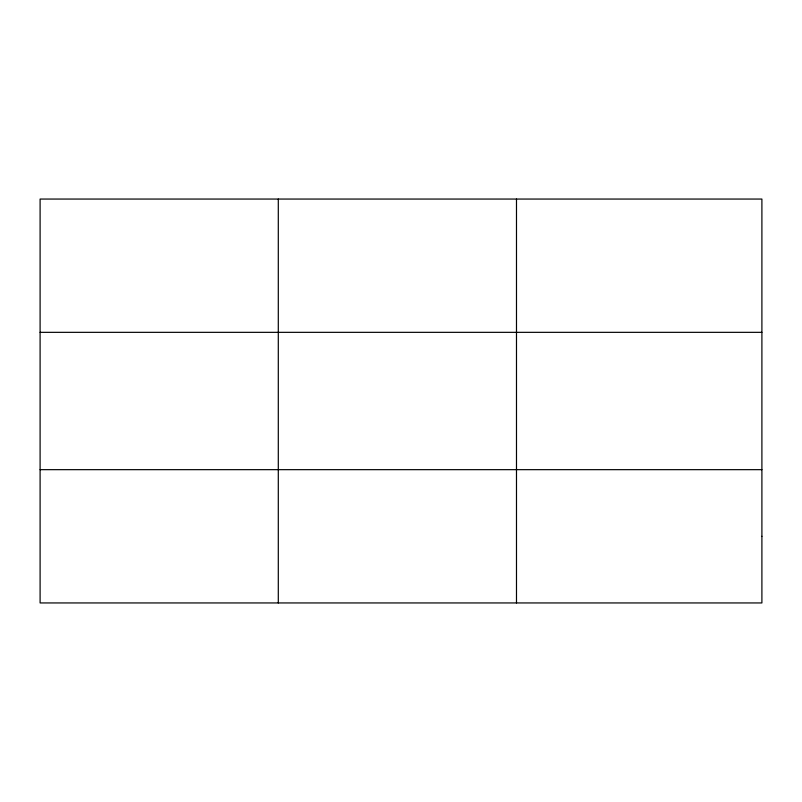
<?xml version="1.0" encoding="UTF-8"?>
<svg xmlns="http://www.w3.org/2000/svg" width="802" height="802" viewBox="0 0 802 802"><rect width="100%" height="100%" fill="white"/><g stroke="black" fill="none" stroke-linecap="round" stroke-linejoin="round"><path stroke-width="1.2" d="M278.294 602.944L278.294 199.056M516.488 602.944L516.488 199.056M40.1 332.339L761.9 332.339M40.1 469.661L761.9 469.661M761.9 536.307L761.9 602.944L40.1 602.944L40.1 199.056L761.9 199.056L761.9 536.307"/></g></svg>
